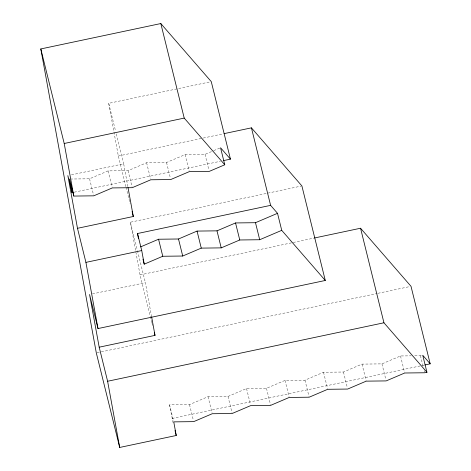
<?xml version="1.0" encoding="UTF-8"?>
<svg xmlns="http://www.w3.org/2000/svg" width="471" height="471" viewBox="0 0 471 471"><rect width="100%" height="100%" fill="white"/><g stroke="black" fill="none" stroke-linecap="round" stroke-linejoin="round"><path stroke-width="0.35" stroke-dasharray="2.35 1.77" d="M70.309 179.033L89.543 178.797L108.089 170.896L128.035 170.655L146.587 162.748L166.534 162.507L185.079 154.606L205.026 154.364L213.127 150.908M213.805 150.62L219.88 148.035M173.081 422.711L169.542 404.842L189.489 404.601L208.035 396.7L227.982 396.458L246.527 388.551L266.474 388.31L285.026 380.409L304.973 380.168L323.518 372.261L343.465 372.019L362.016 364.112L381.963 363.877L400.509 355.97L411.195 355.84M125.91 186.61L118.339 156.013L108.719 103.326L209.836 81.93M118.339 156.013L202.512 138.203M203.231 138.05L223.372 133.788M71.445 174.859L123.685 163.808L127.906 186.905M74.241 192.192L220.375 161.27M151.839 322.57L140.046 274.899L130.426 222.212L301.169 186.08M140.046 274.899L313.863 238.114M92.434 293.898L145.392 282.688L151.45 315.888M97.026 352.755L100.617 351.99M101.336 351.843L377.236 293.457M377.954 293.303L409.57 286.615M414.757 355.799L422.163 355.37M172.027 418.454L421.557 365.649M422.275 365.496L424.436 365.043M420.456 355.729L423.088 366.373M424.141 370.63L424.495 372.049M400.509 355.97L404.548 372.29M381.963 363.877L385.826 379.485M362.016 364.112L366.055 380.438M343.465 372.019L347.333 387.633M323.518 372.261L327.557 388.581M304.973 380.168L309.011 396.488M285.026 380.409L289.064 396.729M266.474 388.31L270.519 404.636M205.026 154.364L208.888 169.978M246.527 388.551L250.395 404.165M185.079 154.606L189.118 170.926M227.982 396.458L232.02 412.779M166.534 162.507L170.396 178.12M208.035 396.7L212.074 413.02M146.587 162.748L150.626 179.074M189.489 404.601L193.351 420.214M128.035 170.655L132.074 186.975M108.719 103.326L115.589 131.073M116.29 133.923L123.685 163.808M126.087 187.323L130.137 203.684M130.426 222.212L137.291 249.96M137.467 250.672L145.392 282.688M152.015 323.283L152.545 325.414M169.542 404.842L173.581 421.168M108.089 170.896L112.127 187.217M89.543 178.797L93.582 195.124"/><path stroke-width="0.71" d="M223.254 160.658L230.454 159.139L220.552 147.747L224.767 164.779L209.242 171.397L189.295 171.638L170.749 179.539L150.797 179.781L132.251 187.688L112.304 187.929L93.758 195.83L73.812 196.071L69.596 179.039L72.081 192.651L73.517 192.345M140.67 246.857L158.556 239.233L178.503 238.991L197.049 231.084L216.996 230.843L235.541 222.942L255.488 222.701L277.519 213.31L281.735 230.343L325.284 280.469L97.997 328.564L89.567 294.505L99.187 347.192L107.618 381.257L119.705 447.45L176.242 435.487L173.758 421.875L193.705 421.633L212.25 413.732L232.197 413.491L250.743 405.584L270.69 405.343L289.241 397.442L309.188 397.2L327.734 389.293L347.68 389.052L366.232 381.145L386.179 380.909L404.724 373.003L424.671 372.761L426.95 372.278L422.734 355.246L430.188 363.824L425.154 364.89M142.99 259.203L144.22 264.166L162.772 256.265L182.719 256.024L201.264 248.117L221.211 247.876L239.757 239.975L259.704 239.733L281.735 230.343M119.705 447.45L96.308 352.903L40.812 48.943L160.811 23.55L211.267 81.624L230.454 159.139M40.812 48.943L64.209 143.49L184.214 118.097L224.767 164.779M224.09 133.634L251.432 127.853L301.887 185.927L325.284 280.469M72.081 192.651L67.865 175.618L77.485 228.305L133.305 216.495L128.035 187.623M138.439 238.538L137.52 233.528L270.613 205.362L277.519 213.31M77.485 228.305L85.916 262.371L141.736 250.56L144.22 264.166M314.581 237.967L360.55 228.235L411.006 286.309L430.188 363.824M99.187 347.192L155.012 335.376L151.585 316.612M107.618 381.257L383.947 322.782L426.95 372.278M360.55 228.235L383.947 322.782M251.432 127.853L270.613 205.362M255.488 222.701L259.704 239.733M235.541 222.942L239.757 239.975M216.996 230.843L221.211 247.876M160.811 23.55L184.214 118.097M197.049 231.084L201.264 248.117M178.503 238.991L182.719 256.024M158.556 239.233L162.772 256.265M132.074 211.514L133.305 216.495M137.52 233.528L141.736 250.56M154.305 332.532L155.012 335.376M175.012 430.518L176.242 435.487M64.209 143.49L73.812 196.071M85.916 262.371L97.997 328.564"/></g></svg>
